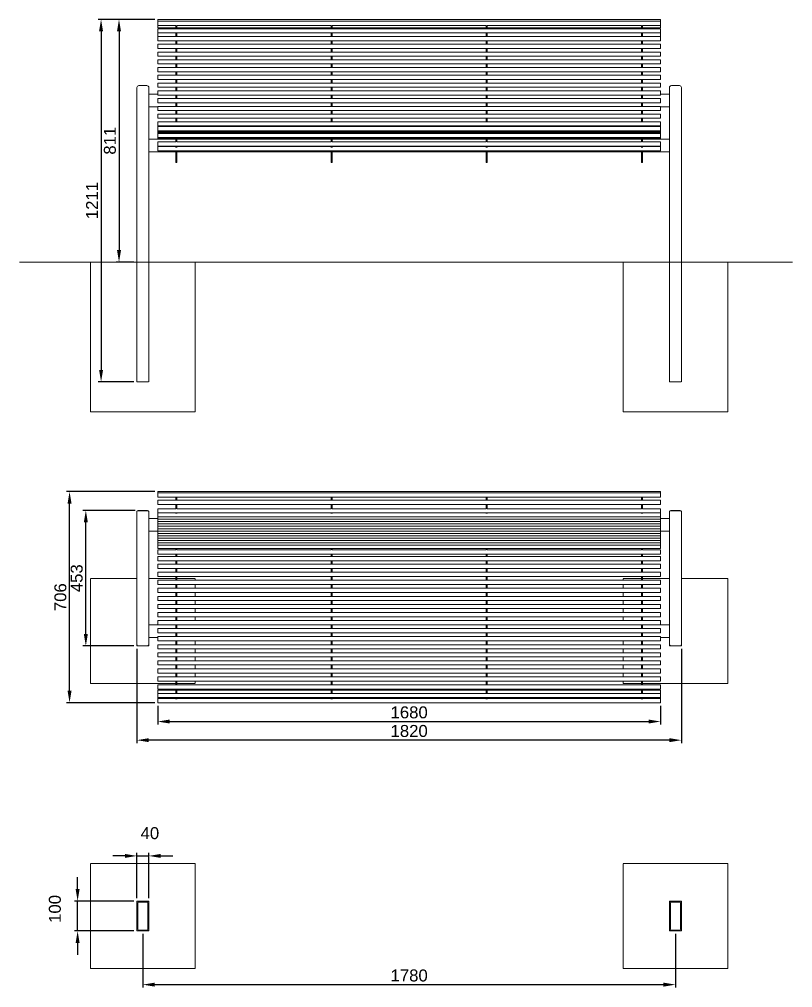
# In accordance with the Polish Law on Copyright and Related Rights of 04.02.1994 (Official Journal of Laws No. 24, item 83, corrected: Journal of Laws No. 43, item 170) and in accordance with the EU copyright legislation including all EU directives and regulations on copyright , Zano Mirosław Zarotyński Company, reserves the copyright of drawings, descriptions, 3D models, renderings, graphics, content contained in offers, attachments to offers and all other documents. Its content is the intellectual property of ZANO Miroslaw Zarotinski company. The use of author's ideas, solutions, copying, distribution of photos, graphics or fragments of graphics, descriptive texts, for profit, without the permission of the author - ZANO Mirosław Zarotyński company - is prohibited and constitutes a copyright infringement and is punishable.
# Model space of a CAD drawing. Header units: millimetres. Extents: x -196 to 4512, y 61 to 3299.
# Drawn here: x -196 to 2388, y 61 to 3297 of the extents above; entities that cross this region are included whole.
import ezdxf

# ---------------------------------------------------------------- set-up
doc = ezdxf.new("R2010")
doc.units = ezdxf.units.MM
doc.linetypes.add('HIDDEN', pattern=[1.905, 1.27, -0.635])
for name, color, linetype, lineweight in [('ZANO_R', 7, 'Continuous', 0), ('ZANO_R_przerywana', 7, 'HIDDEN', 0), ('ZANO_W', 1, 'Continuous', 0)]:
    doc.layers.add(name, color=color, linetype=linetype, lineweight=lineweight)
doc.styles.get("Standard").update_dxf_attribs({"font": 'ARIALUNI.TTF'})
doc.dimstyles.new('pl i ang', dxfattribs={"dimtxt": 50, "dimasz": 50, "dimexe": 1.25, "dimexo": 0.625, "dimgap": 10, "dimtad": 1, "dimtoh": 1, "dimtxsty": 'Standard', "dimcen": 2.5, "dimclrd": 1, "dimclre": 1, "dimclrt": 1, "dimadec": 0, "dimazin": 0, "dimtfac": 1, "dimtmove": 0, "dimatfit": 3, "dimfxl": 1, "dimarcsym": 1})

# ---------------------------------------------------------------- blocks, each defined once
blk = doc.blocks.new('*D434')
at = {"layer": 'ZANO_W', "color": 1, "lineweight": -2}
for p, q in [((256.9, 3296.5), (127.3, 3296.5)), ((137.3, 3256.5), (137.3, 2525.4)), ((186.9, 2485.4), (127.3, 2485.4))]:
    blk.add_line(p, q, dxfattribs=at)
at = {"layer": 'ZANO_W', "color": 1}
for points in [[(144, 3256.5), (130.6, 3256.5), (137.3, 3296.5)], [(130.6, 2525.4), (144, 2525.4), (137.3, 2485.4)]]:
    blk.add_solid(points, dxfattribs=at)
at = {"layer": 'ZANO_W', "color": 1, "insert": (106.9, 2891), "char_height": 40, "attachment_point": 5, "rotation": 90}
blk.add_mtext('811', dxfattribs=at)
blk = doc.blocks.new('*D435')
at = {"layer": 'ZANO_W', "color": 1, "lineweight": -2}
for p, q in [((256.9, 3296.5), (67.3, 3296.5)), ((77.3, 3256.5), (77.3, 2125.4)), ((186.9, 2085.4), (67.3, 2085.4))]:
    blk.add_line(p, q, dxfattribs=at)
at = {"layer": 'ZANO_W', "color": 1}
for points in [[(84, 3256.5), (70.6, 3256.5), (77.3, 3296.5)], [(70.6, 2125.4), (84, 2125.4), (77.3, 2085.4)]]:
    blk.add_solid(points, dxfattribs=at)
at = {"layer": 'ZANO_W', "color": 1, "insert": (47.2, 2691), "char_height": 40, "attachment_point": 5, "rotation": 90}
blk.add_mtext('1211', dxfattribs=at)
blk = doc.blocks.new('*D436')
at = {"layer": 'ZANO_W', "color": 1, "lineweight": -2}
for p, q in [((266.9, 1002.9), (266.9, 940.1)), ((1946.9, 1002.9), (1946.9, 940.1)), ((306.9, 950.1), (1906.9, 950.1))]:
    blk.add_line(p, q, dxfattribs=at)
at = {"layer": 'ZANO_W', "color": 1}
for points in [[(306.9, 956.8), (306.9, 943.5), (266.9, 950.1)], [(1906.9, 943.5), (1906.9, 956.8), (1946.9, 950.1)]]:
    blk.add_solid(points, dxfattribs=at)
at = {"layer": 'ZANO_W', "color": 1, "insert": (1106.9, 980.6), "char_height": 40, "attachment_point": 5}
blk.add_mtext('1680', dxfattribs=at)
blk = doc.blocks.new('*D437')
at = {"layer": 'ZANO_W', "color": 1, "lineweight": -2}
for p, q in [((196.9, 1192.6), (196.9, 877.9)), ((2016.9, 1192.6), (2016.9, 877.9)), ((1976.9, 887.9), (236.9, 887.9))]:
    blk.add_line(p, q, dxfattribs=at)
at = {"layer": 'ZANO_W', "color": 1}
for points in [[(236.9, 894.6), (236.9, 881.3), (196.9, 887.9)], [(1976.9, 881.3), (1976.9, 894.6), (2016.9, 887.9)]]:
    blk.add_solid(points, dxfattribs=at)
at = {"layer": 'ZANO_W', "color": 1, "insert": (1106.9, 918.4), "char_height": 40, "attachment_point": 5}
blk.add_mtext('1820', dxfattribs=at)
blk = doc.blocks.new('*D438')
at = {"layer": 'ZANO_W', "color": 1, "lineweight": -2}
for p, q in [((256.9, 1718.5), (-38, 1718.5)), ((-28, 1052.9), (-28, 1678.5)), ((256.9, 1012.9), (-38, 1012.9))]:
    blk.add_line(p, q, dxfattribs=at)
at = {"layer": 'ZANO_W', "color": 1}
for points in [[(-21.4, 1678.5), (-34.7, 1678.5), (-28, 1718.5)], [(-34.7, 1052.9), (-21.4, 1052.9), (-28, 1012.9)]]:
    blk.add_solid(points, dxfattribs=at)
at = {"layer": 'ZANO_W', "color": 1, "insert": (-58.5, 1365.7), "char_height": 40, "attachment_point": 5, "rotation": 90}
blk.add_mtext('706', dxfattribs=at)
blk = doc.blocks.new('*D439')
at = {"layer": 'ZANO_W', "color": 1, "lineweight": -2}
for p, q in [((-1, 390.3), (-1, 430.3)), ((186.9, 350.3), (-11, 350.3)), ((-1, 250.3), (-1, 350.3)), ((186.9, 250.3), (-11, 250.3)), ((-1, 210.3), (-1, 170.3))]:
    blk.add_line(p, q, dxfattribs=at)
at = {"layer": 'ZANO_W', "color": 1}
for points in [[(-7.7, 390.3), (5.6, 390.3), (-1, 350.3)], [(5.6, 210.3), (-7.7, 210.3), (-1, 250.3)]]:
    blk.add_solid(points, dxfattribs=at)
at = {"layer": 'ZANO_W', "color": 1, "insert": (-76.9, 324), "char_height": 40, "attachment_point": 5, "rotation": 90}
blk.add_mtext('100', dxfattribs=at)
blk = doc.blocks.new('*D440')
at = {"layer": 'ZANO_W', "color": 1, "lineweight": -2}
for p, q in [((156.9, 501.1), (116.9, 501.1)), ((196.9, 360.3), (196.9, 511.1)), ((196.9, 501.1), (236.9, 501.1)), ((236.9, 360.3), (236.9, 511.1)), ((276.9, 501.1), (316.9, 501.1))]:
    blk.add_line(p, q, dxfattribs=at)
at = {"layer": 'ZANO_W', "color": 1}
for points in [[(156.9, 494.5), (156.9, 507.8), (196.9, 501.1)], [(276.9, 507.8), (276.9, 494.5), (236.9, 501.1)]]:
    blk.add_solid(points, dxfattribs=at)
at = {"layer": 'ZANO_W', "color": 1, "insert": (240.5, 577), "char_height": 40, "attachment_point": 5}
blk.add_mtext('40', dxfattribs=at)
blk = doc.blocks.new('*D441')
at = {"layer": 'ZANO_W', "color": 1, "lineweight": -2}
for p, q in [((216.9, 240.3), (216.9, 61)), ((1996.9, 240.3), (1996.9, 61)), ((256.9, 71), (1956.9, 71))]:
    blk.add_line(p, q, dxfattribs=at)
at = {"layer": 'ZANO_W', "color": 1}
for points in [[(256.9, 77.7), (256.9, 64.3), (216.9, 71)], [(1956.9, 64.3), (1956.9, 77.7), (1996.9, 71)]]:
    blk.add_solid(points, dxfattribs=at)
at = {"layer": 'ZANO_W', "color": 1, "insert": (1106.9, 101.4), "char_height": 40, "attachment_point": 5}
blk.add_mtext('1780', dxfattribs=at)
blk = doc.blocks.new('*D448')
at = {"layer": 'ZANO_W', "color": 1, "lineweight": -2}
for p, q in [((191.5, 1655.4), (16.4, 1655.4)), ((26.4, 1242.6), (26.4, 1615.4)), ((186.9, 1202.6), (16.4, 1202.6))]:
    blk.add_line(p, q, dxfattribs=at)
at = {"layer": 'ZANO_W', "color": 1}
for points in [[(33.1, 1615.4), (19.7, 1615.4), (26.4, 1655.4)], [(19.7, 1242.6), (33.1, 1242.6), (26.4, 1202.6)]]:
    blk.add_solid(points, dxfattribs=at)
at = {"layer": 'ZANO_W', "color": 1, "insert": (-4, 1429), "char_height": 40, "attachment_point": 5, "rotation": 90}
blk.add_mtext('453', dxfattribs=at)

msp = doc.modelspace()

# ---------------------------------------------------------------- linework, layer by layer
at = {"layer": 'ZANO_R'}
for p, q in [((1946.9, 3296.5), (266.9, 3296.5)), ((266.9, 3296.5), (266.9, 3290)), ((1946.9, 3290), (266.9, 3290)), ((266.9, 3290), (266.9, 3283)), ((266.9, 3283), (266.9, 3276)), ((266.9, 3276), (326.9, 3276)), ((266.9, 3276), (266.9, 3267.8)), ((326.9, 3276.4), (326.9, 3266)), ((330.9, 3276.4), (330.9, 3266)), ((330.9, 3276), (845.9, 3276)), ((845.9, 3276.4), (845.9, 3266)), ((849.9, 3276.4), (849.9, 3266)), ((849.9, 3276), (1363.9, 3276)), ((1363.9, 3276.4), (1363.9, 3266)), ((1367.9, 3276.4), (1367.9, 3266)), ((1367.9, 3276), (1882.9, 3276)), ((1882.9, 3276.4), (1882.9, 3266)), ((1886.9, 3276.4), (1886.9, 3266)), ((1886.9, 3276), (1946.9, 3276)), ((1946.9, 3296.5), (1946.9, 3290)), ((1946.9, 3290), (1946.9, 3283)), ((1946.9, 3283), (1946.9, 3276)), ((1946.9, 3276), (1946.9, 3267.8)), ((266.9, 3267.8), (326.9, 3267.8)), ((1946.9, 3265.1), (266.9, 3265.1)), ((266.9, 3265.1), (266.9, 3258.1)), ((266.9, 3258.1), (266.9, 3251.1)), ((266.9, 3251.1), (1946.9, 3251.1)), ((266.9, 3251.1), (266.9, 3246.3)), ((266.9, 3246.3), (266.9, 3239.3)), ((266.9, 3239.3), (326.9, 3239.3)), ((1946.9, 3239.2), (266.9, 3239.2)), ((266.9, 3239.2), (266.9, 3232.2)), ((326.9, 3266), (326.9, 3265.1)), ((326.9, 3251.1), (326.9, 3239.2)), ((330.9, 3267.8), (845.9, 3267.8)), ((330.9, 3266), (330.9, 3265.1)), ((330.9, 3251.1), (330.9, 3239.2)), ((330.9, 3239.3), (845.9, 3239.3)), ((845.9, 3266), (845.9, 3265.1)), ((845.9, 3251.1), (845.9, 3239.2)), ((849.9, 3267.8), (1363.9, 3267.8)), ((849.9, 3266), (849.9, 3265.1)), ((849.9, 3251.1), (849.9, 3239.2)), ((849.9, 3239.3), (1363.9, 3239.3)), ((1363.9, 3266), (1363.9, 3265.1)), ((1363.9, 3251.1), (1363.9, 3239.2)), ((1367.9, 3267.8), (1882.9, 3267.8)), ((1367.9, 3266), (1367.9, 3265.1)), ((1367.9, 3251.1), (1367.9, 3239.2)), ((1367.9, 3239.3), (1882.9, 3239.3)), ((1882.9, 3266), (1882.9, 3265.1)), ((1882.9, 3251.1), (1882.9, 3239.2)), ((1886.9, 3267.8), (1946.9, 3267.8)), ((1886.9, 3266), (1886.9, 3265.1)), ((1886.9, 3251.1), (1886.9, 3239.2)), ((1886.9, 3239.3), (1946.9, 3239.3)), ((1946.9, 3265.1), (1946.9, 3258.1)), ((1946.9, 3258.1), (1946.9, 3251.1)), ((1946.9, 3251.1), (1946.9, 3246.3)), ((1946.9, 3246.3), (1946.9, 3239.3)), ((1946.9, 3239.2), (1946.9, 3232.2)), ((266.9, 3232.2), (266.9, 3225.2)), ((266.9, 3225.2), (1946.9, 3225.2)), ((1946.9, 3213.2), (266.9, 3213.2)), ((266.9, 3213.2), (266.9, 3206.2)), ((266.9, 3206.2), (266.9, 3199.2)), ((326.9, 3225.2), (326.9, 3213.2)), ((330.9, 3225.2), (330.9, 3213.2)), ((845.9, 3225.2), (845.9, 3213.2)), ((849.9, 3225.2), (849.9, 3213.2)), ((1363.9, 3225.2), (1363.9, 3213.2)), ((1367.9, 3225.2), (1367.9, 3213.2)), ((1882.9, 3225.2), (1882.9, 3213.2)), ((1886.9, 3225.2), (1886.9, 3213.2)), ((1946.9, 3232.2), (1946.9, 3225.2)), ((1946.9, 3213.2), (1946.9, 3206.2)), ((1946.9, 3206.2), (1946.9, 3199.2)), ((266.9, 3199.2), (1946.9, 3199.2)), ((1946.9, 3187.3), (266.9, 3187.3)), ((266.9, 3187.3), (266.9, 3180.3)), ((266.9, 3180.3), (266.9, 3173.3)), ((266.9, 3173.3), (1946.9, 3173.3)), ((326.9, 3199.2), (326.9, 3187.3)), ((326.9, 3173.3), (326.9, 3161.4)), ((330.9, 3199.2), (330.9, 3187.3)), ((330.9, 3173.3), (330.9, 3161.4)), ((845.9, 3199.2), (845.9, 3187.3)), ((845.9, 3173.3), (845.9, 3161.4)), ((849.9, 3199.2), (849.9, 3187.3)), ((849.9, 3173.3), (849.9, 3161.4)), ((1363.9, 3199.2), (1363.9, 3187.3)), ((1363.9, 3173.3), (1363.9, 3161.4)), ((1367.9, 3199.2), (1367.9, 3187.3)), ((1367.9, 3173.3), (1367.9, 3161.4)), ((1882.9, 3199.2), (1882.9, 3187.3)), ((1882.9, 3173.3), (1882.9, 3161.4)), ((1886.9, 3199.2), (1886.9, 3187.3)), ((1886.9, 3173.3), (1886.9, 3161.4)), ((1946.9, 3187.3), (1946.9, 3180.3)), ((1946.9, 3180.3), (1946.9, 3173.3)), ((1946.9, 3161.4), (266.9, 3161.4)), ((266.9, 3161.4), (266.9, 3154.4)), ((266.9, 3154.4), (266.9, 3147.4)), ((266.9, 3147.4), (1946.9, 3147.4)), ((326.9, 3147.4), (326.9, 3135.4)), ((330.9, 3147.4), (330.9, 3135.4)), ((845.9, 3147.4), (845.9, 3135.4)), ((849.9, 3147.4), (849.9, 3135.4)), ((1363.9, 3147.4), (1363.9, 3135.4)), ((1367.9, 3147.4), (1367.9, 3135.4)), ((1882.9, 3147.4), (1882.9, 3135.4)), ((1886.9, 3147.4), (1886.9, 3135.4)), ((1946.9, 3161.4), (1946.9, 3154.4)), ((1946.9, 3154.4), (1946.9, 3147.4)), ((1946.9, 3135.4), (266.9, 3135.4)), ((266.9, 3135.4), (266.9, 3128.4)), ((266.9, 3128.4), (266.9, 3121.4)), ((266.9, 3121.4), (1946.9, 3121.4)), ((1946.9, 3109.5), (266.9, 3109.5)), ((266.9, 3109.5), (266.9, 3102.5)), ((326.9, 3121.4), (326.9, 3109.5)), ((330.9, 3121.4), (330.9, 3109.5)), ((845.9, 3121.4), (845.9, 3109.5)), ((849.9, 3121.4), (849.9, 3109.5)), ((1363.9, 3121.4), (1363.9, 3109.5)), ((1367.9, 3121.4), (1367.9, 3109.5)), ((1882.9, 3121.4), (1882.9, 3109.5)), ((1886.9, 3121.4), (1886.9, 3109.5)), ((1946.9, 3135.4), (1946.9, 3128.4)), ((1946.9, 3128.4), (1946.9, 3121.4)), ((1946.9, 3109.5), (1946.9, 3102.5)), ((230.5, 3075.4), (203.3, 3075.4)), ((266.9, 3102.5), (266.9, 3095.5)), ((266.9, 3095.5), (1946.9, 3095.5)), ((1946.9, 3083.5), (266.9, 3083.5)), ((266.9, 3083.5), (266.9, 3076.5)), ((266.9, 3076.5), (266.9, 3069.5)), ((326.9, 3095.5), (326.9, 3083.5)), ((330.9, 3095.5), (330.9, 3083.5)), ((845.9, 3095.5), (845.9, 3083.5)), ((849.9, 3095.5), (849.9, 3083.5)), ((1363.9, 3095.5), (1363.9, 3083.5)), ((1367.9, 3095.5), (1367.9, 3083.5)), ((1882.9, 3095.5), (1882.9, 3083.5)), ((1886.9, 3095.5), (1886.9, 3083.5)), ((1946.9, 3102.5), (1946.9, 3095.5)), ((1946.9, 3083.5), (1946.9, 3076.5)), ((1946.9, 3076.5), (1946.9, 3069.5)), ((1983.3, 3075.4), (2010.5, 3075.4)), ((196.9, 2485.4), (196.9, 3069)), ((236.9, 2485.4), (236.9, 3069)), ((266.9, 3046.1), (236.9, 3046.1)), ((266.9, 3069.5), (1946.9, 3069.5)), ((1946.9, 3057.6), (266.9, 3057.6)), ((266.9, 3057.6), (266.9, 3050.6)), ((266.9, 3050.6), (266.9, 3043.6)), ((266.9, 3043.6), (1946.9, 3043.6)), ((326.9, 3069.5), (326.9, 3057.6)), ((326.9, 3043.6), (326.9, 3031.6)), ((330.9, 3069.5), (330.9, 3057.6)), ((330.9, 3043.6), (330.9, 3031.6)), ((845.9, 3069.5), (845.9, 3057.6)), ((845.9, 3043.6), (845.9, 3031.6)), ((849.9, 3069.5), (849.9, 3057.6)), ((849.9, 3043.6), (849.9, 3031.6)), ((1363.9, 3069.5), (1363.9, 3057.6)), ((1363.9, 3043.6), (1363.9, 3031.6)), ((1367.9, 3069.5), (1367.9, 3057.6)), ((1367.9, 3043.6), (1367.9, 3031.6)), ((1882.9, 3069.5), (1882.9, 3057.6)), ((1882.9, 3043.6), (1882.9, 3031.6)), ((1886.9, 3069.5), (1886.9, 3057.6)), ((1886.9, 3043.6), (1886.9, 3031.6)), ((1946.9, 3057.6), (1946.9, 3050.6)), ((1946.9, 3050.6), (1946.9, 3043.6)), ((1976.9, 3046.1), (1946.9, 3046.1)), ((1976.9, 2485.4), (1976.9, 3069)), ((2016.9, 2485.4), (2016.9, 3069)), ((1946.9, 3031.6), (266.9, 3031.6)), ((266.9, 3031.6), (266.9, 3024.6)), ((266.9, 3024.6), (266.9, 3017.6)), ((266.9, 3017.6), (1946.9, 3017.6)), ((326.9, 3017.6), (326.9, 3005.7)), ((330.9, 3017.6), (330.9, 3005.7)), ((845.9, 3017.6), (845.9, 3005.7)), ((849.9, 3017.6), (849.9, 3005.7)), ((1363.9, 3017.6), (1363.9, 3005.7)), ((1367.9, 3017.6), (1367.9, 3005.7)), ((1882.9, 3017.6), (1882.9, 3005.7)), ((1886.9, 3017.6), (1886.9, 3005.7)), ((1946.9, 3031.6), (1946.9, 3024.6)), ((1946.9, 3024.6), (1946.9, 3017.6)), ((236.9, 3003.7), (266.9, 3003.7)), ((1946.9, 3005.7), (266.9, 3005.7)), ((266.9, 3005.7), (266.9, 2998.7)), ((266.9, 2998.7), (266.9, 2991.7)), ((266.9, 2991.7), (1946.9, 2991.7)), ((1946.9, 2979.8), (266.9, 2979.8)), ((266.9, 2979.8), (266.9, 2972.8)), ((326.9, 2991.7), (326.9, 2979.8)), ((330.9, 2991.7), (330.9, 2979.8)), ((845.9, 2991.7), (845.9, 2979.8)), ((849.9, 2991.7), (849.9, 2979.8)), ((1363.9, 2991.7), (1363.9, 2979.8)), ((1367.9, 2991.7), (1367.9, 2979.8)), ((1882.9, 2991.7), (1882.9, 2979.8)), ((1886.9, 2991.7), (1886.9, 2979.8)), ((1946.9, 3005.7), (1946.9, 2998.7)), ((1946.9, 3003.7), (1976.9, 3003.7)), ((1946.9, 2998.7), (1946.9, 2991.7)), ((1946.9, 2979.8), (1946.9, 2972.8)), ((266.9, 2972.8), (266.9, 2965.8)), ((266.9, 2965.8), (1946.9, 2965.8)), ((1946.9, 2953.9), (266.9, 2953.9)), ((266.9, 2953.9), (266.9, 2946.9)), ((266.9, 2946.9), (266.9, 2940.7)), ((326.9, 2965.8), (326.9, 2953.9)), ((330.9, 2965.8), (330.9, 2953.9)), ((845.9, 2965.8), (845.9, 2953.9)), ((849.9, 2965.8), (849.9, 2953.9)), ((1363.9, 2965.8), (1363.9, 2953.9)), ((1367.9, 2965.8), (1367.9, 2953.9)), ((1882.9, 2965.8), (1882.9, 2953.9)), ((1886.9, 2965.8), (1886.9, 2953.9)), ((1946.9, 2972.8), (1946.9, 2965.8)), ((1946.9, 2953.9), (1946.9, 2946.9)), ((1946.9, 2946.9), (1946.9, 2940.7)), ((1946.9, 2940.7), (266.9, 2940.7)), ((266.9, 2940.7), (266.9, 2938.4)), ((1946.9, 2938.4), (266.9, 2938.4)), ((266.9, 2938.4), (266.9, 2931.4)), ((266.9, 2931.4), (266.9, 2924.4)), ((266.9, 2924.4), (326.9, 2924.4)), ((266.9, 2924.4), (266.9, 2923.5)), ((266.9, 2923.5), (326.9, 2923.5)), ((266.9, 2923.5), (266.9, 2920.3)), ((266.9, 2920.3), (326.9, 2920.3)), ((266.9, 2920.3), (266.9, 2917)), ((266.9, 2917), (326.9, 2917)), ((266.9, 2917), (266.9, 2915.3)), ((1946.9, 2915.3), (266.9, 2915.3)), ((266.9, 2915.3), (266.9, 2908.3)), ((326.9, 2925.4), (326.9, 2915.3)), ((330.9, 2925.4), (330.9, 2915.3)), ((330.9, 2924.4), (845.9, 2924.4)), ((330.9, 2923.5), (845.9, 2923.5)), ((330.9, 2920.3), (845.9, 2920.3)), ((330.9, 2917), (845.9, 2917)), ((845.9, 2925.4), (845.9, 2915.3)), ((849.9, 2925.4), (849.9, 2915.3)), ((849.9, 2924.4), (1363.9, 2924.4)), ((849.9, 2923.5), (1363.9, 2923.5)), ((849.9, 2920.3), (1363.9, 2920.3)), ((849.9, 2917), (1363.9, 2917)), ((1363.9, 2925.4), (1363.9, 2915.3)), ((1367.9, 2925.4), (1367.9, 2915.3)), ((1367.9, 2924.4), (1882.9, 2924.4)), ((1367.9, 2923.5), (1882.9, 2923.5)), ((1367.9, 2920.3), (1882.9, 2920.3)), ((1367.9, 2917), (1882.9, 2917)), ((1882.9, 2925.4), (1882.9, 2915.3)), ((1886.9, 2925.4), (1886.9, 2915.3)), ((1886.9, 2924.4), (1946.9, 2924.4)), ((1886.9, 2923.5), (1946.9, 2923.5)), ((1886.9, 2920.3), (1946.9, 2920.3)), ((1886.9, 2917), (1946.9, 2917)), ((1946.9, 2940.7), (1946.9, 2938.4)), ((1946.9, 2938.4), (1946.9, 2931.4)), ((1946.9, 2931.4), (1946.9, 2924.4)), ((1946.9, 2924.4), (1946.9, 2923.5)), ((1946.9, 2923.5), (1946.9, 2920.3)), ((1946.9, 2920.3), (1946.9, 2917)), ((1946.9, 2917), (1946.9, 2915.3)), ((1946.9, 2915.3), (1946.9, 2908.3)), ((326.9, 2896.6), (236.9, 2896.6)), ((266.9, 2908.3), (266.9, 2901.3)), ((266.9, 2901.3), (1946.9, 2901.3)), ((266.9, 2901.3), (266.9, 2900.8)), ((266.9, 2900.8), (326.9, 2900.8)), ((266.9, 2900.8), (266.9, 2897.6)), ((266.9, 2897.6), (326.9, 2897.6)), ((266.9, 2897.6), (266.9, 2896.6)), ((326.9, 2886.9), (266.9, 2886.9)), ((266.9, 2886.9), (266.9, 2879.9)), ((266.9, 2879.9), (266.9, 2872.9)), ((326.9, 2901.3), (326.9, 2900.7)), ((326.9, 2900.7), (326.9, 2886.9)), ((330.9, 2901.3), (330.9, 2900.7)), ((330.9, 2900.8), (845.9, 2900.8)), ((330.9, 2900.7), (330.9, 2886.9)), ((330.9, 2897.6), (845.9, 2897.6)), ((845.9, 2896.6), (330.9, 2896.6)), ((845.9, 2886.9), (330.9, 2886.9)), ((845.9, 2901.3), (845.9, 2900.7)), ((845.9, 2900.7), (845.9, 2886.9)), ((849.9, 2901.3), (849.9, 2900.7)), ((849.9, 2900.8), (1363.9, 2900.8)), ((849.9, 2900.7), (849.9, 2886.9)), ((849.9, 2897.6), (1363.9, 2897.6)), ((1363.9, 2896.6), (849.9, 2896.6)), ((1363.9, 2886.9), (849.9, 2886.9)), ((1363.9, 2901.3), (1363.9, 2900.7)), ((1363.9, 2900.7), (1363.9, 2886.9)), ((1367.9, 2901.3), (1367.9, 2900.7)), ((1367.9, 2900.8), (1882.9, 2900.8)), ((1367.9, 2900.7), (1367.9, 2886.9)), ((1367.9, 2897.6), (1882.9, 2897.6)), ((1882.9, 2896.6), (1367.9, 2896.6)), ((1882.9, 2886.9), (1367.9, 2886.9)), ((1882.9, 2901.3), (1882.9, 2900.7)), ((1882.9, 2900.7), (1882.9, 2886.9)), ((1886.9, 2901.3), (1886.9, 2900.7)), ((1886.9, 2900.8), (1946.9, 2900.8)), ((1886.9, 2900.7), (1886.9, 2886.9)), ((1886.9, 2897.6), (1946.9, 2897.6)), ((1976.9, 2896.6), (1886.9, 2896.6)), ((1946.9, 2886.9), (1886.9, 2886.9)), ((1946.9, 2908.3), (1946.9, 2901.3)), ((1946.9, 2901.3), (1946.9, 2900.8)), ((1946.9, 2900.8), (1946.9, 2897.6)), ((1946.9, 2897.6), (1946.9, 2896.6)), ((1946.9, 2886.9), (1946.9, 2879.9)), ((1946.9, 2879.9), (1946.9, 2872.9)), ((236.9, 2854.2), (326.9, 2854.2)), ((266.9, 2872.9), (1946.9, 2872.9)), ((326.9, 2871.3), (266.9, 2871.3)), ((266.9, 2871.3), (266.9, 2857.3)), ((266.9, 2857.3), (1946.9, 2857.3)), ((326.9, 2872.9), (326.9, 2868.6)), ((326.9, 2857.3), (326.9, 2819.6)), ((330.9, 2872.9), (330.9, 2868.6)), ((845.9, 2871.3), (330.9, 2871.3)), ((330.9, 2857.3), (330.9, 2819.6)), ((330.9, 2854.2), (845.9, 2854.2)), ((845.9, 2872.9), (845.9, 2868.6)), ((845.9, 2857.3), (845.9, 2819.6)), ((849.9, 2872.9), (849.9, 2868.6)), ((1363.9, 2871.3), (849.9, 2871.3)), ((849.9, 2857.3), (849.9, 2819.6)), ((849.9, 2854.2), (1363.9, 2854.2)), ((1363.9, 2872.9), (1363.9, 2868.6)), ((1363.9, 2857.3), (1363.9, 2819.6)), ((1367.9, 2872.9), (1367.9, 2868.6)), ((1882.9, 2871.3), (1367.9, 2871.3)), ((1367.9, 2857.3), (1367.9, 2819.6)), ((1367.9, 2854.2), (1882.9, 2854.2)), ((1882.9, 2872.9), (1882.9, 2868.6)), ((1882.9, 2857.3), (1882.9, 2819.6)), ((1886.9, 2872.9), (1886.9, 2868.6)), ((1946.9, 2871.3), (1886.9, 2871.3)), ((1886.9, 2857.3), (1886.9, 2819.6)), ((1886.9, 2854.2), (1976.9, 2854.2)), ((1946.9, 2871.3), (1946.9, 2857.3)), ((326.9, 2819.6), (326.9, 2818.4)), ((326.9, 2818.4), (330.9, 2818.4)), ((330.9, 2819.6), (330.9, 2818.4)), ((845.9, 2819.6), (845.9, 2818.4)), ((845.9, 2818.4), (849.9, 2818.4)), ((849.9, 2819.6), (849.9, 2818.4)), ((1363.9, 2819.6), (1363.9, 2818.4)), ((1363.9, 2818.4), (1367.9, 2818.4)), ((1367.9, 2819.6), (1367.9, 2818.4)), ((1882.9, 2819.6), (1882.9, 2818.4)), ((1882.9, 2818.4), (1886.9, 2818.4)), ((1886.9, 2819.6), (1886.9, 2818.4)), ((-195.7, 2485.4), (2388.5, 2485.4)), ((41.9, 2485.4), (-45.5, 2485.4)), ((391.9, 2485.4), (41.9, 2485.4)), ((41.9, 2485.4), (391.9, 2485.4)), ((196.9, 2485.4), (236.9, 2485.4)), ((2171.9, 2485.4), (1821.9, 2485.4)), ((1821.9, 2485.4), (2171.9, 2485.4)), ((1976.9, 2485.4), (2016.9, 2485.4)), ((1946.9, 1718.5), (266.9, 1718.5)), ((266.9, 1718.5), (266.9, 1714)), ((1946.9, 1718.5), (1946.9, 1714)), ((1946.9, 1714), (266.9, 1714)), ((266.9, 1714), (266.9, 1700)), ((266.9, 1700), (326.9, 1700)), ((1946.9, 1689.5), (266.9, 1689.5)), ((266.9, 1689.5), (266.9, 1675.5)), ((326.9, 1700.6), (326.9, 1689.5)), ((330.9, 1700.6), (330.9, 1689.5)), ((330.9, 1700), (845.9, 1700)), ((845.9, 1700.6), (845.9, 1689.5)), ((849.9, 1700.6), (849.9, 1689.5)), ((849.9, 1700), (1363.9, 1700)), ((1363.9, 1700.6), (1363.9, 1689.5)), ((1367.9, 1700.6), (1367.9, 1689.5)), ((1367.9, 1700), (1882.9, 1700)), ((1882.9, 1700.6), (1882.9, 1689.5)), ((1886.9, 1700.6), (1886.9, 1689.5)), ((1886.9, 1700), (1946.9, 1700)), ((1946.9, 1714), (1946.9, 1700)), ((1946.9, 1689.5), (1946.9, 1675.5)), ((196.9, 1209), (196.9, 1652.5)), ((198.5, 1654.6), (201.5, 1655.4)), ((198.5, 1653.8), (198.5, 1654.6)), ((201.5, 1654.4), (201.5, 1655.4)), ((201.5, 1655.4), (232.3, 1655.4)), ((230.5, 1654.4), (203.3, 1654.4)), ((232.3, 1654.4), (232.3, 1655.4)), ((232.3, 1655.4), (235.3, 1654.6)), ((235.3, 1653.8), (235.3, 1654.6)), ((236.9, 1209), (236.9, 1652.5)), ((266.9, 1675.5), (1946.9, 1675.5)), ((326.9, 1661.4), (266.9, 1661.4)), ((266.9, 1661.4), (266.9, 1647.4)), ((326.9, 1675.5), (326.9, 1661.4)), ((330.9, 1675.5), (330.9, 1661.4)), ((845.9, 1661.4), (330.9, 1661.4)), ((845.9, 1675.5), (845.9, 1661.4)), ((849.9, 1675.5), (849.9, 1661.4)), ((1363.9, 1661.4), (849.9, 1661.4)), ((1363.9, 1675.5), (1363.9, 1661.4)), ((1367.9, 1675.5), (1367.9, 1661.4)), ((1882.9, 1661.4), (1367.9, 1661.4)), ((1882.9, 1675.5), (1882.9, 1661.4)), ((1886.9, 1675.5), (1886.9, 1661.4)), ((1946.9, 1661.4), (1886.9, 1661.4)), ((1946.9, 1661.4), (1946.9, 1647.4)), ((1976.9, 1209), (1976.9, 1652.5)), ((1978.5, 1654.6), (1981.5, 1655.4)), ((1978.5, 1653.8), (1978.5, 1654.6)), ((1981.5, 1654.4), (1981.5, 1655.4)), ((1981.5, 1655.4), (2012.3, 1655.4)), ((2010.5, 1654.4), (1983.3, 1654.4)), ((2012.3, 1654.4), (2012.3, 1655.4)), ((2012.3, 1655.4), (2015.3, 1654.6)), ((2015.3, 1653.8), (2015.3, 1654.6)), ((2016.9, 1209), (2016.9, 1652.5)), ((266.9, 1628.5), (236.9, 1628.5)), ((266.9, 1647.4), (1946.9, 1647.4)), ((266.9, 1647.4), (266.9, 1633.9)), ((266.9, 1633.9), (1946.9, 1633.9)), ((266.9, 1633.9), (266.9, 1626)), ((266.9, 1626), (1946.9, 1626)), ((266.9, 1626), (266.9, 1618.2)), ((266.9, 1618.2), (1946.9, 1618.2)), ((266.9, 1618.2), (266.9, 1610.3)), ((326.9, 1647.4), (326.9, 1646.4)), ((326.9, 1646.4), (326.9, 1645.6)), ((330.9, 1647.4), (330.9, 1646.4)), ((330.9, 1646.4), (330.9, 1645.6)), ((845.9, 1647.4), (845.9, 1646.4)), ((845.9, 1646.4), (845.9, 1645.6)), ((849.9, 1647.4), (849.9, 1646.4)), ((849.9, 1646.4), (849.9, 1645.6)), ((1363.9, 1647.4), (1363.9, 1646.4)), ((1363.9, 1646.4), (1363.9, 1645.6)), ((1367.9, 1647.4), (1367.9, 1646.4)), ((1367.9, 1646.4), (1367.9, 1645.6)), ((1882.9, 1647.4), (1882.9, 1646.4)), ((1882.9, 1646.4), (1882.9, 1645.6)), ((1886.9, 1647.4), (1886.9, 1646.4)), ((1886.9, 1646.4), (1886.9, 1645.6)), ((1946.9, 1647.4), (1946.9, 1633.9)), ((1946.9, 1633.9), (1946.9, 1626)), ((1976.9, 1628.5), (1946.9, 1628.5)), ((1946.9, 1626), (1946.9, 1618.2)), ((1946.9, 1618.2), (1946.9, 1610.3)), ((236.9, 1586.1), (266.9, 1586.1)), ((266.9, 1610.3), (1946.9, 1610.3)), ((266.9, 1610.3), (266.9, 1602.5)), ((266.9, 1602.5), (1946.9, 1602.5)), ((266.9, 1602.5), (266.9, 1594.6)), ((266.9, 1594.6), (1946.9, 1594.6)), ((266.9, 1594.6), (266.9, 1586.7)), ((266.9, 1586.7), (1946.9, 1586.7)), ((266.9, 1586.7), (266.9, 1578.9)), ((1946.9, 1610.3), (1946.9, 1602.5)), ((1946.9, 1602.5), (1946.9, 1594.6)), ((1946.9, 1594.6), (1946.9, 1586.7)), ((1946.9, 1586.7), (1946.9, 1578.9)), ((1946.9, 1586.1), (1976.9, 1586.1)), ((266.9, 1578.9), (1946.9, 1578.9)), ((266.9, 1578.9), (266.9, 1571)), ((266.9, 1571), (1946.9, 1571)), ((266.9, 1571), (266.9, 1563.2)), ((266.9, 1563.2), (1946.9, 1563.2)), ((266.9, 1563.2), (266.9, 1555.3)), ((266.9, 1555.3), (1946.9, 1555.3)), ((266.9, 1555.3), (266.9, 1547.4)), ((1946.9, 1578.9), (1946.9, 1571)), ((1946.9, 1571), (1946.9, 1563.2)), ((1946.9, 1563.2), (1946.9, 1555.3)), ((1946.9, 1555.3), (1946.9, 1547.4)), ((266.9, 1547.4), (1946.9, 1547.4)), ((266.9, 1547.4), (266.9, 1539.6)), ((266.9, 1539.6), (1946.9, 1539.6)), ((266.9, 1539.6), (266.9, 1528)), ((266.9, 1528), (1946.9, 1528)), ((326.9, 1523.9), (266.9, 1523.9)), ((266.9, 1523.9), (266.9, 1509.9)), ((326.9, 1528), (326.9, 1523.7)), ((330.9, 1528), (330.9, 1523.7)), ((845.9, 1523.9), (330.9, 1523.9)), ((845.9, 1528), (845.9, 1523.7)), ((849.9, 1528), (849.9, 1523.7)), ((1363.9, 1523.9), (849.9, 1523.9)), ((1363.9, 1528), (1363.9, 1523.7)), ((1367.9, 1528), (1367.9, 1523.7)), ((1882.9, 1523.9), (1367.9, 1523.9)), ((1882.9, 1528), (1882.9, 1523.7)), ((1886.9, 1528), (1886.9, 1523.7)), ((1946.9, 1523.9), (1886.9, 1523.9)), ((1946.9, 1547.4), (1946.9, 1539.6)), ((1946.9, 1539.6), (1946.9, 1528)), ((1946.9, 1523.9), (1946.9, 1509.9)), ((266.9, 1509.9), (1946.9, 1509.9)), ((1946.9, 1501.1), (266.9, 1501.1)), ((266.9, 1501.1), (266.9, 1487.1)), ((326.9, 1509.9), (326.9, 1501.1)), ((330.9, 1509.9), (330.9, 1501.1)), ((845.9, 1509.9), (845.9, 1501.1)), ((849.9, 1509.9), (849.9, 1501.1)), ((1363.9, 1509.9), (1363.9, 1501.1)), ((1367.9, 1509.9), (1367.9, 1501.1)), ((1882.9, 1509.9), (1882.9, 1501.1)), ((1886.9, 1509.9), (1886.9, 1501.1)), ((1946.9, 1501.1), (1946.9, 1487.1)), ((266.9, 1487.1), (1946.9, 1487.1)), ((1946.9, 1475.6), (266.9, 1475.6)), ((266.9, 1475.6), (266.9, 1461.6)), ((266.9, 1461.6), (1946.9, 1461.6)), ((326.9, 1487.1), (326.9, 1475.6)), ((326.9, 1461.6), (326.9, 1453)), ((330.9, 1487.1), (330.9, 1475.6)), ((330.9, 1461.6), (330.9, 1453)), ((845.9, 1487.1), (845.9, 1475.6)), ((845.9, 1461.6), (845.9, 1453)), ((849.9, 1487.1), (849.9, 1475.6)), ((849.9, 1461.6), (849.9, 1453)), ((1363.9, 1487.1), (1363.9, 1475.6)), ((1363.9, 1461.6), (1363.9, 1453)), ((1367.9, 1487.1), (1367.9, 1475.6)), ((1367.9, 1461.6), (1367.9, 1453)), ((1882.9, 1487.1), (1882.9, 1475.6)), ((1882.9, 1461.6), (1882.9, 1453)), ((1886.9, 1487.1), (1886.9, 1475.6)), ((1886.9, 1461.6), (1886.9, 1453)), ((1946.9, 1475.6), (1946.9, 1461.6)), ((1946.9, 1449.1), (266.9, 1449.1)), ((266.9, 1449.1), (266.9, 1435.1)), ((266.9, 1435.1), (1946.9, 1435.1)), ((326.9, 1453), (326.9, 1449.1)), ((326.9, 1435.1), (326.9, 1422.2)), ((330.9, 1453), (330.9, 1449.1)), ((330.9, 1435.1), (330.9, 1422.2)), ((845.9, 1453), (845.9, 1449.1)), ((845.9, 1435.1), (845.9, 1422.2)), ((849.9, 1453), (849.9, 1449.1)), ((849.9, 1435.1), (849.9, 1422.2)), ((1363.9, 1453), (1363.9, 1449.1)), ((1363.9, 1435.1), (1363.9, 1422.2)), ((1367.9, 1453), (1367.9, 1449.1)), ((1367.9, 1435.1), (1367.9, 1422.2)), ((1882.9, 1453), (1882.9, 1449.1)), ((1882.9, 1435.1), (1882.9, 1422.2)), ((1886.9, 1453), (1886.9, 1449.1)), ((1886.9, 1435.1), (1886.9, 1422.2)), ((1946.9, 1449.1), (1946.9, 1435.1)), ((1946.9, 1422.2), (266.9, 1422.2)), ((266.9, 1422.2), (266.9, 1408.2)), ((266.9, 1408.2), (1946.9, 1408.2)), ((1946.9, 1395.3), (266.9, 1395.3)), ((266.9, 1395.3), (266.9, 1381.3)), ((326.9, 1408.2), (326.9, 1395.3)), ((330.9, 1408.2), (330.9, 1395.3)), ((845.9, 1408.2), (845.9, 1395.3)), ((849.9, 1408.2), (849.9, 1395.3)), ((1363.9, 1408.2), (1363.9, 1395.3)), ((1367.9, 1408.2), (1367.9, 1395.3)), ((1882.9, 1408.2), (1882.9, 1395.3)), ((1886.9, 1408.2), (1886.9, 1395.3)), ((1946.9, 1422.2), (1946.9, 1408.2)), ((1946.9, 1395.3), (1946.9, 1381.3)), ((266.9, 1381.3), (1946.9, 1381.3)), ((1946.9, 1368.4), (266.9, 1368.4)), ((266.9, 1368.4), (266.9, 1354.4)), ((326.9, 1381.3), (326.9, 1368.4)), ((330.9, 1381.3), (330.9, 1368.4)), ((845.9, 1381.3), (845.9, 1368.4)), ((849.9, 1381.3), (849.9, 1368.4)), ((1363.9, 1381.3), (1363.9, 1368.4)), ((1367.9, 1381.3), (1367.9, 1368.4)), ((1882.9, 1381.3), (1882.9, 1368.4)), ((1886.9, 1381.3), (1886.9, 1368.4)), ((1946.9, 1368.4), (1946.9, 1354.4)), ((266.9, 1354.4), (1946.9, 1354.4)), ((1946.9, 1341.4), (266.9, 1341.4)), ((266.9, 1341.4), (266.9, 1327.4)), ((266.9, 1327.4), (1946.9, 1327.4)), ((326.9, 1354.4), (326.9, 1341.4)), ((326.9, 1327.4), (326.9, 1314.5)), ((330.9, 1354.4), (330.9, 1341.4)), ((330.9, 1327.4), (330.9, 1314.5)), ((845.9, 1354.4), (845.9, 1341.4)), ((845.9, 1327.4), (845.9, 1314.5)), ((849.9, 1354.4), (849.9, 1341.4)), ((849.9, 1327.4), (849.9, 1314.5)), ((1363.9, 1354.4), (1363.9, 1341.4)), ((1363.9, 1327.4), (1363.9, 1314.5)), ((1367.9, 1354.4), (1367.9, 1341.4)), ((1367.9, 1327.4), (1367.9, 1314.5)), ((1882.9, 1354.4), (1882.9, 1341.4)), ((1882.9, 1327.4), (1882.9, 1314.5)), ((1886.9, 1354.4), (1886.9, 1341.4)), ((1886.9, 1327.4), (1886.9, 1314.5)), ((1946.9, 1341.4), (1946.9, 1327.4)), ((1946.9, 1314.5), (266.9, 1314.5)), ((266.9, 1314.5), (266.9, 1300.5)), ((266.9, 1300.5), (1946.9, 1300.5)), ((326.9, 1300.5), (326.9, 1287.6)), ((330.9, 1300.5), (330.9, 1287.6)), ((845.9, 1300.5), (845.9, 1287.6)), ((849.9, 1300.5), (849.9, 1287.6)), ((1363.9, 1300.5), (1363.9, 1287.6)), ((1367.9, 1300.5), (1367.9, 1287.6)), ((1882.9, 1300.5), (1882.9, 1287.6)), ((1886.9, 1300.5), (1886.9, 1287.6)), ((1946.9, 1314.5), (1946.9, 1300.5)), ((266.9, 1273.8), (236.9, 1273.8)), ((1946.9, 1287.6), (266.9, 1287.6)), ((266.9, 1287.6), (266.9, 1273.6)), ((266.9, 1273.6), (1946.9, 1273.6)), ((326.9, 1273.6), (326.9, 1260.7)), ((330.9, 1273.6), (330.9, 1260.7)), ((845.9, 1273.6), (845.9, 1260.7)), ((849.9, 1273.6), (849.9, 1260.7)), ((1363.9, 1273.6), (1363.9, 1260.7)), ((1367.9, 1273.6), (1367.9, 1260.7)), ((1882.9, 1273.6), (1882.9, 1260.7)), ((1886.9, 1273.6), (1886.9, 1260.7)), ((1946.9, 1287.6), (1946.9, 1273.6)), ((1976.9, 1273.8), (1946.9, 1273.8)), ((236.9, 1231.4), (266.9, 1231.4)), ((1946.9, 1260.7), (266.9, 1260.7)), ((266.9, 1260.7), (266.9, 1246.7)), ((266.9, 1246.7), (1946.9, 1246.7)), ((1946.9, 1233.8), (266.9, 1233.8)), ((266.9, 1233.8), (266.9, 1219.8)), ((326.9, 1246.7), (326.9, 1233.8)), ((330.9, 1246.7), (330.9, 1233.8)), ((845.9, 1246.7), (845.9, 1233.8)), ((849.9, 1246.7), (849.9, 1233.8)), ((1363.9, 1246.7), (1363.9, 1233.8)), ((1367.9, 1246.7), (1367.9, 1233.8)), ((1882.9, 1246.7), (1882.9, 1233.8)), ((1886.9, 1246.7), (1886.9, 1233.8)), ((1946.9, 1260.7), (1946.9, 1246.7)), ((1946.9, 1233.8), (1946.9, 1219.8)), ((1946.9, 1231.4), (1976.9, 1231.4)), ((196.9, 1209), (196.9, 1202.6)), ((196.9, 1202.6), (203.3, 1202.6)), ((230.5, 1202.6), (203.3, 1202.6)), ((230.5, 1202.6), (236.9, 1202.6)), ((236.9, 1202.6), (236.9, 1209)), ((266.9, 1219.8), (1946.9, 1219.8)), ((1946.9, 1206.9), (266.9, 1206.9)), ((266.9, 1206.9), (266.9, 1192.9)), ((326.9, 1219.8), (326.9, 1206.9)), ((330.9, 1219.8), (330.9, 1206.9)), ((845.9, 1219.8), (845.9, 1206.9)), ((849.9, 1219.8), (849.9, 1206.9)), ((1363.9, 1219.8), (1363.9, 1206.9)), ((1367.9, 1219.8), (1367.9, 1206.9)), ((1882.9, 1219.8), (1882.9, 1206.9)), ((1886.9, 1219.8), (1886.9, 1206.9)), ((1946.9, 1206.9), (1946.9, 1192.9)), ((1976.9, 1209), (1976.9, 1202.6)), ((1976.9, 1202.6), (1983.3, 1202.6)), ((1983.3, 1202.6), (2010.5, 1202.6)), ((2010.5, 1202.6), (2016.9, 1202.6)), ((2016.9, 1202.6), (2016.9, 1209)), ((266.9, 1192.9), (1946.9, 1192.9)), ((1946.9, 1180), (266.9, 1180)), ((266.9, 1180), (266.9, 1166)), ((266.9, 1166), (1946.9, 1166)), ((326.9, 1192.9), (326.9, 1180)), ((326.9, 1166), (326.9, 1153.1)), ((330.9, 1192.9), (330.9, 1180)), ((330.9, 1166), (330.9, 1153.1)), ((845.9, 1192.9), (845.9, 1180)), ((845.9, 1166), (845.9, 1153.1)), ((849.9, 1192.9), (849.9, 1180)), ((849.9, 1166), (849.9, 1153.1)), ((1363.9, 1192.9), (1363.9, 1180)), ((1363.9, 1166), (1363.9, 1153.1)), ((1367.9, 1192.9), (1367.9, 1180)), ((1367.9, 1166), (1367.9, 1153.1)), ((1882.9, 1192.9), (1882.9, 1180)), ((1882.9, 1166), (1882.9, 1153.1)), ((1886.9, 1192.9), (1886.9, 1180)), ((1886.9, 1166), (1886.9, 1153.1)), ((1946.9, 1180), (1946.9, 1166)), ((1946.9, 1153.1), (266.9, 1153.1)), ((266.9, 1153.1), (266.9, 1139.1)), ((266.9, 1139.1), (1946.9, 1139.1)), ((326.9, 1139.1), (326.9, 1126.1)), ((330.9, 1139.1), (330.9, 1126.1)), ((845.9, 1139.1), (845.9, 1126.1)), ((849.9, 1139.1), (849.9, 1126.1)), ((1363.9, 1139.1), (1363.9, 1126.1)), ((1367.9, 1139.1), (1367.9, 1126.1)), ((1882.9, 1139.1), (1882.9, 1126.1)), ((1886.9, 1139.1), (1886.9, 1126.1)), ((1946.9, 1153.1), (1946.9, 1139.1)), ((1946.9, 1126.1), (266.9, 1126.1)), ((266.9, 1126.1), (266.9, 1112.1)), ((266.9, 1112.1), (1946.9, 1112.1)), ((326.9, 1112.1), (326.9, 1099.2)), ((330.9, 1112.1), (330.9, 1099.2)), ((845.9, 1112.1), (845.9, 1099.2)), ((849.9, 1112.1), (849.9, 1099.2)), ((1363.9, 1112.1), (1363.9, 1099.2)), ((1367.9, 1112.1), (1367.9, 1099.2)), ((1882.9, 1112.1), (1882.9, 1099.2)), ((1886.9, 1112.1), (1886.9, 1099.2)), ((1946.9, 1126.1), (1946.9, 1112.1)), ((1946.9, 1099.2), (266.9, 1099.2)), ((266.9, 1099.2), (266.9, 1085.2)), ((266.9, 1085.2), (1946.9, 1085.2)), ((1946.9, 1072.3), (266.9, 1072.3)), ((266.9, 1072.3), (266.9, 1058.3)), ((326.9, 1085.2), (326.9, 1072.3)), ((330.9, 1085.2), (330.9, 1072.3)), ((845.9, 1085.2), (845.9, 1072.3)), ((849.9, 1085.2), (849.9, 1072.3)), ((1363.9, 1085.2), (1363.9, 1072.3)), ((1367.9, 1085.2), (1367.9, 1072.3)), ((1882.9, 1085.2), (1882.9, 1072.3)), ((1886.9, 1085.2), (1886.9, 1072.3)), ((1946.9, 1099.2), (1946.9, 1085.2)), ((1946.9, 1072.3), (1946.9, 1058.3)), ((266.9, 1058.3), (1946.9, 1058.3)), ((326.9, 1054.7), (266.9, 1054.7)), ((266.9, 1054.7), (266.9, 1044.1)), ((1946.9, 1044.1), (266.9, 1044.1)), ((266.9, 1044.1), (266.9, 1030.1)), ((326.9, 1058.3), (326.9, 1055.8)), ((326.9, 1055.8), (326.9, 1044.1)), ((330.9, 1058.3), (330.9, 1055.8)), ((330.9, 1055.8), (330.9, 1044.1)), ((845.9, 1054.7), (330.9, 1054.7)), ((845.9, 1058.3), (845.9, 1055.8)), ((845.9, 1055.8), (845.9, 1044.1)), ((849.9, 1058.3), (849.9, 1055.8)), ((849.9, 1055.8), (849.9, 1044.1)), ((1363.9, 1054.7), (849.9, 1054.7)), ((1363.9, 1058.3), (1363.9, 1055.8)), ((1363.9, 1055.8), (1363.9, 1044.1)), ((1367.9, 1058.3), (1367.9, 1055.8)), ((1367.9, 1055.8), (1367.9, 1044.1)), ((1882.9, 1054.7), (1367.9, 1054.7)), ((1882.9, 1058.3), (1882.9, 1055.8)), ((1882.9, 1055.8), (1882.9, 1044.1)), ((1886.9, 1058.3), (1886.9, 1055.8)), ((1886.9, 1055.8), (1886.9, 1044.1)), ((1946.9, 1054.7), (1886.9, 1054.7)), ((1946.9, 1054.7), (1946.9, 1044.1)), ((1946.9, 1044.1), (1946.9, 1030.1)), ((266.9, 1030.1), (1946.9, 1030.1)), ((266.9, 1030.1), (266.9, 1026.9)), ((326.9, 1026.9), (266.9, 1026.9)), ((266.9, 1026.9), (266.9, 1012.9)), ((266.9, 1012.9), (1946.9, 1012.9)), ((326.9, 1030.1), (326.9, 1024.5)), ((330.9, 1030.1), (330.9, 1024.5)), ((845.9, 1026.9), (330.9, 1026.9)), ((845.9, 1030.1), (845.9, 1024.5)), ((849.9, 1030.1), (849.9, 1024.5)), ((1363.9, 1026.9), (849.9, 1026.9)), ((1363.9, 1030.1), (1363.9, 1024.5)), ((1367.9, 1030.1), (1367.9, 1024.5)), ((1882.9, 1026.9), (1367.9, 1026.9)), ((1882.9, 1030.1), (1882.9, 1024.5)), ((1886.9, 1030.1), (1886.9, 1024.5)), ((1946.9, 1026.9), (1886.9, 1026.9)), ((1946.9, 1030.1), (1946.9, 1026.9)), ((1946.9, 1026.9), (1946.9, 1012.9)), ((196.9, 350.3), (196.9, 343.9)), ((203.3, 350.3), (196.9, 350.3)), ((196.9, 256.7), (196.9, 343.9)), ((200.1, 256.7), (200.1, 343.9)), ((203.3, 350.3), (230.5, 350.3)), ((203.3, 347.1), (230.5, 347.1)), ((236.9, 350.3), (230.5, 350.3)), ((233.7, 343.9), (233.7, 256.7)), ((236.9, 343.9), (236.9, 350.3)), ((236.9, 343.9), (236.9, 256.7)), ((1976.9, 350.3), (1976.9, 343.9)), ((1983.3, 350.3), (1976.9, 350.3)), ((1976.9, 256.7), (1976.9, 343.9)), ((1980.1, 256.7), (1980.1, 343.9)), ((1983.3, 350.3), (2010.5, 350.3)), ((1983.3, 347.1), (2010.5, 347.1)), ((2016.9, 350.3), (2010.5, 350.3)), ((2013.7, 343.9), (2013.7, 256.7)), ((2016.9, 343.9), (2016.9, 350.3)), ((2016.9, 343.9), (2016.9, 256.7)), ((196.9, 256.7), (196.9, 250.3)), ((196.9, 250.3), (203.3, 250.3)), ((230.5, 253.5), (203.3, 253.5)), ((230.5, 250.3), (203.3, 250.3)), ((230.5, 250.3), (236.9, 250.3)), ((236.9, 250.3), (236.9, 256.7)), ((1976.9, 256.7), (1976.9, 250.3)), ((1976.9, 250.3), (1983.3, 250.3)), ((2010.5, 253.5), (1983.3, 253.5)), ((2010.5, 250.3), (1983.3, 250.3)), ((2010.5, 250.3), (2016.9, 250.3)), ((2016.9, 250.3), (2016.9, 256.7))]:
    msp.add_line(p, q, dxfattribs=at)
for centre, radius, start, end in [((203.3, 3069), 6.4, 90, 180), ((230.5, 3069), 6.4, 0, 90), ((1983.3, 3069), 6.4, 90, 180), ((2010.5, 3069), 6.4, 0, 90), ((203.3, 1209), 6.4, 180, 270), ((230.5, 1209), 6.4, 270, 0), ((1983.3, 1209), 6.4, 180, 270), ((2010.5, 1209), 6.4, 270, 0), ((203.3, 343.9), 6.4, 90, 180), ((203.3, 343.9), 3.2, 90, 180), ((230.5, 343.9), 6.4, 0, 90), ((230.5, 343.9), 3.2, 0, 90), ((1983.3, 343.9), 6.4, 90, 180), ((1983.3, 343.9), 3.2, 90, 180), ((2010.5, 343.9), 6.4, 0, 90), ((2010.5, 343.9), 3.2, 0, 90), ((203.3, 256.7), 6.4, 180, 270), ((203.3, 256.7), 3.2, 180, 270), ((230.5, 256.7), 6.4, 270, 0), ((230.5, 256.7), 3.2, 270, 0), ((1983.3, 256.7), 6.4, 180, 270), ((1983.3, 256.7), 3.2, 180, 270), ((2010.5, 256.7), 6.4, 270, 0), ((2010.5, 256.7), 3.2, 270, 0)]:
    msp.add_arc(centre, radius, start, end, dxfattribs=at)
for centre, start_param, end_param in [((203.3, 1652.5), 1.570796, 3.141593), ((230.5, 1652.5), 0, 1.570796), ((1983.3, 1652.5), 1.570796, 3.141593), ((2010.5, 1652.5), 0, 1.570796)]:
    msp.add_ellipse(centre, major_axis=(6.4, 0), ratio=0.303021, start_param=start_param, end_param=end_param, dxfattribs=at)
at = {"layer": 'ZANO_R_przerywana'}
for p, q in [((41.9, 1985.4), (41.9, 2485.4)), ((41.9, 1985.4), (41.9, 2485.4)), ((196.9, 2085.4), (196.9, 2485.4)), ((236.9, 2085.4), (236.9, 2485.4)), ((391.9, 1985.4), (391.9, 2485.4)), ((391.9, 1985.4), (391.9, 2485.4)), ((1821.9, 1985.4), (1821.9, 2485.4)), ((1821.9, 1985.4), (1821.9, 2485.4)), ((1976.9, 2085.4), (1976.9, 2485.4)), ((2016.9, 2085.4), (2016.9, 2485.4)), ((2171.9, 1985.4), (2171.9, 2485.4)), ((2171.9, 1985.4), (2171.9, 2485.4)), ((196.9, 2085.4), (236.9, 2085.4)), ((1976.9, 2085.4), (2016.9, 2085.4)), ((391.9, 1985.4), (41.9, 1985.4)), ((41.9, 1985.4), (391.9, 1985.4)), ((2171.9, 1985.4), (1821.9, 1985.4)), ((1821.9, 1985.4), (2171.9, 1985.4)), ((41.9, 1077.6), (41.9, 1427.6)), ((41.9, 1427.6), (196.9, 1427.6)), ((236.9, 1427.6), (326.9, 1427.6)), ((330.9, 1427.6), (391.9, 1427.6)), ((391.9, 1427.6), (391.9, 1422.2)), ((1821.9, 1427.6), (1882.9, 1427.6)), ((1821.9, 1422.2), (1821.9, 1427.6)), ((1886.9, 1427.6), (1976.9, 1427.6)), ((2016.9, 1427.6), (2171.9, 1427.6)), ((2171.9, 1427.6), (2171.9, 1077.6)), ((391.9, 1408.2), (391.9, 1395.3)), ((1821.9, 1395.3), (1821.9, 1408.2)), ((391.9, 1381.3), (391.9, 1368.4)), ((1821.9, 1368.4), (1821.9, 1381.3)), ((391.9, 1354.4), (391.9, 1341.4)), ((391.9, 1327.4), (391.9, 1314.5)), ((1821.9, 1341.4), (1821.9, 1354.4)), ((1821.9, 1314.5), (1821.9, 1327.4)), ((391.9, 1300.5), (391.9, 1287.6)), ((1821.9, 1287.6), (1821.9, 1300.5)), ((391.9, 1219.8), (391.9, 1206.9)), ((1821.9, 1206.9), (1821.9, 1219.8)), ((391.9, 1192.9), (391.9, 1180)), ((391.9, 1166), (391.9, 1153.1)), ((1821.9, 1180), (1821.9, 1192.9)), ((1821.9, 1153.1), (1821.9, 1166)), ((391.9, 1139.1), (391.9, 1126.1)), ((1821.9, 1126.1), (1821.9, 1139.1)), ((391.9, 1112.1), (391.9, 1099.2)), ((1821.9, 1099.2), (1821.9, 1112.1)), ((326.9, 1077.6), (41.9, 1077.6)), ((391.9, 1077.6), (330.9, 1077.6)), ((391.9, 1085.2), (391.9, 1077.6)), ((1821.9, 1077.6), (1821.9, 1085.2)), ((1882.9, 1077.6), (1821.9, 1077.6)), ((2171.9, 1077.6), (1886.9, 1077.6)), ((41.9, 125.3), (41.9, 475.3)), ((41.9, 475.3), (391.9, 475.3)), ((391.9, 475.3), (391.9, 125.3)), ((1821.9, 125.3), (1821.9, 475.3)), ((1821.9, 475.3), (2171.9, 475.3)), ((2171.9, 475.3), (2171.9, 125.3)), ((391.9, 125.3), (41.9, 125.3)), ((2171.9, 125.3), (1821.9, 125.3))]:
    msp.add_line(p, q, dxfattribs=at)

# ---------------------------------------------------------------- dimensions: what is measured, and where the dimension line sits
at = {"layer": 'ZANO_W'}
for base, p1, p2, picture, middle in [((77.3, 2085.4), (266.9, 3296.5), (196.9, 2085.4), '*D435', (47.2, 2691)), ((137.3, 2485.4), (266.9, 3296.5), (196.9, 2485.4), '*D434', (106.9, 2891)), ((-28, 1718.5), (266.9, 1012.9), (266.9, 1718.5), '*D438', (-58.5, 1365.7)), ((26.4, 1655.4), (196.9, 1202.6), (201.5, 1655.4), '*D448', (-4, 1429)), ((-1, 350.3), (196.9, 250.3), (196.9, 350.3), '*D439', (-76.9, 324))]:
    dim = msp.add_linear_dim(base=base, p1=p1, p2=p2, angle=90, dimstyle='pl i ang', override={"dimtxt": 40, "dimasz": 40, "dimexe": 10, "dimexo": 10, "dimtoh": 0, "dimdec": 0, "dimtdec": 0, "dimtmove": 1}, dxfattribs=at)
    dim.commit()
    dim.dimension.update_dxf_attribs({"geometry": picture, "text_midpoint": middle})
for base, p1, p2, picture, middle in [((196.9, 887.9), (2016.9, 1202.6), (196.9, 1202.6), '*D437', (1106.9, 918.4)), ((1946.9, 950.1), (266.9, 1012.9), (1946.9, 1012.9), '*D436', (1106.9, 980.6)), ((236.9, 501.1), (196.9, 350.3), (236.9, 350.3), '*D440', (240.5, 577)), ((1996.9, 71), (216.9, 250.3), (1996.9, 250.3), '*D441', (1106.9, 101.4))]:
    dim = msp.add_linear_dim(base=base, p1=p1, p2=p2, dimstyle='pl i ang', override={"dimtxt": 40, "dimasz": 40, "dimexe": 10, "dimexo": 10, "dimtoh": 0, "dimdec": 0, "dimtdec": 0, "dimtmove": 1}, dxfattribs=at)
    dim.commit()
    dim.dimension.update_dxf_attribs({"geometry": picture, "text_midpoint": middle})

doc.saveas('drawing.dxf')
